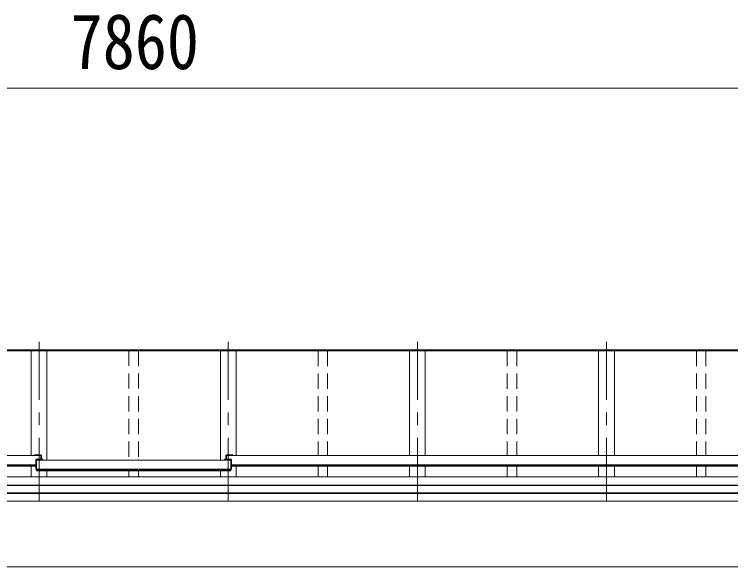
# Model space of a CAD drawing. Units: millimetres at full size, sheet at 1:40; details may follow other scales. Extents: x -11243 to 11243, y -7760 to 7760.
# Drawn here: x -4665 to -2393, y -1900 to -146 of the extents above; entities that cross this region are included whole.
import ezdxf
from ezdxf.enums import TextEntityAlignment as Align

# ---------------------------------------------------------------- set-up
doc = ezdxf.new("R2010")
doc.units = ezdxf.units.MM
doc.header["$LTSCALE"] = 40
doc.linetypes.add('CHAIN1', pattern=[8, 5, -1, 1, -1])
doc.linetypes.add('DASHED1', pattern=[1.8, 1.2, -0.6])
for name, color, linetype, lineweight in [('0-1_本体', 5, 'CHAIN1', 9), ('0-3_ELV2', 4, 'Continuous', 9), ('0-6_OTH_LINE', 6, 'Continuous', 9)]:
    doc.layers.add(name, color=color, linetype=linetype, lineweight=lineweight)
doc.styles.add('ＭＳ ゴシック', font='')
doc.styles.get('ＭＳ ゴシック').set_extended_font_data('MS Gothic')

msp = doc.modelspace()

# ---------------------------------------------------------------- linework, layer by layer
at = {"layer": '0-1_本体'}
for p, q in [((-4586.26, -1690.12), (-4586.26, -1185.94)), ((-3986.26, -1690.12), (-3986.26, -1185.94)), ((-3386.26, -1690.12), (-3386.26, -1185.94)), ((-2786.26, -1690.12), (-2786.26, -1185.94))]:
    msp.add_line(p, q, dxfattribs=at)
at = {"layer": '0-3_ELV2'}
for p, q in [((-386.26, -1213.56), (-8186.26, -1213.56)), ((-386.26, -1214.46), (-8186.26, -1214.46)), ((-389.26, -1211.29), (-8183.26, -1211.29)), ((-4611.26, -1214.38), (-4611.26, -1546.82)), ((-4561.26, -1214.38), (-4561.26, -1560.94)), ((-4011.26, -1214.38), (-4011.26, -1560.94)), ((-3961.26, -1214.38), (-3961.26, -1546.82)), ((-3411.26, -1214.38), (-3411.26, -1546.82)), ((-3361.26, -1214.38), (-3361.26, -1546.82)), ((-2811.26, -1214.38), (-2811.26, -1546.82)), ((-2761.26, -1214.38), (-2761.26, -1546.82)), ((-4600.46, -1544.66), (-4580.46, -1544.66)), ((-4600.46, -1544.66), (-4600.46, -1546.82)), ((-3972.06, -1544.66), (-3992.06, -1544.66)), ((-3972.06, -1544.66), (-3972.06, -1546.82)), ((-4580.46, -1546.82), (-8196.56, -1546.82)), ((-4600.46, -1546.2), (-4580.46, -1546.2)), ((-4596.26, -1560.78), (-4596.26, -1590.24)), ((-4574.26, -1558.78), (-4594.26, -1558.78)), ((-4594.26, -1594.83), (-4594.26, -1560.32)), ((-4574.26, -1560.32), (-4594.26, -1560.32)), ((-3978.26, -1560.94), (-4594.26, -1560.94)), ((-4580.46, -1558.78), (-4580.46, -1546.2)), ((-4578.46, -1546.66), (-4578.46, -1558.78)), ((-4574.26, -1558.78), (-4574.26, -1560.94)), ((-3998.26, -1558.78), (-3978.26, -1558.78)), ((-3998.26, -1558.78), (-3998.26, -1560.94)), ((-3998.26, -1560.32), (-3978.26, -1560.32)), ((-3994.06, -1546.66), (-3994.06, -1558.78)), ((-3992.06, -1558.78), (-3992.06, -1546.2)), ((-3972.06, -1546.2), (-3992.06, -1546.2)), ((-375.96, -1546.82), (-3992.06, -1546.82)), ((-3978.26, -1594.83), (-3978.26, -1560.32)), ((-3976.26, -1560.78), (-3976.26, -1590.24)), ((-4596.26, -1575.85), (-8196.56, -1575.85)), ((-4596.26, -1577.6), (-8196.56, -1577.6)), ((-4596.26, -1580.71), (-8196.56, -1580.71)), ((-4611.26, -1580.71), (-4611.26, -1614.38)), ((-4594.26, -1590.24), (-4596.26, -1590.24)), ((-3978.26, -1589.97), (-4594.26, -1589.97)), ((-3978.26, -1590.24), (-3976.26, -1590.24)), ((-375.96, -1575.85), (-3976.26, -1575.85)), ((-375.96, -1577.6), (-3976.26, -1577.6)), ((-375.96, -1580.71), (-3976.26, -1580.71)), ((-3961.26, -1580.71), (-3961.26, -1614.38)), ((-3411.26, -1580.71), (-3411.26, -1614.38)), ((-3361.26, -1580.71), (-3361.26, -1614.38)), ((-2811.26, -1580.71), (-2811.26, -1614.38)), ((-2761.26, -1580.71), (-2761.26, -1614.38)), ((-3978.26, -1591.72), (-4594.26, -1591.72)), ((-3978.26, -1594.83), (-4594.26, -1594.83)), ((-4561.26, -1594.83), (-4561.26, -1614.38)), ((-4011.26, -1594.83), (-4011.26, -1614.38)), ((-389.26, -1614.38), (-8183.26, -1614.38)), ((-389.26, -1640.9), (-8183.26, -1640.9)), ((-389.26, -1641.79), (-8183.26, -1641.79)), ((-389.26, -1665.01), (-8183.26, -1665.01)), ((-389.26, -1666.94), (-8183.26, -1666.94)), ((-389.26, -1691.97), (-8183.26, -1691.97)), ((-2201.14, -1899.69), (-8088.02, -1899.69))]:
    msp.add_line(p, q, dxfattribs=at)
at = {"layer": '0-3_ELV2', "linetype": 'DASHED1'}
for p, q in [((-4301.26, -1214.38), (-4301.26, -1560.94)), ((-4271.26, -1214.38), (-4271.26, -1560.94)), ((-3701.26, -1214.46), (-3701.26, -1546.82)), ((-3671.26, -1214.46), (-3671.26, -1546.82)), ((-3101.26, -1214.46), (-3101.26, -1546.82)), ((-3071.26, -1214.46), (-3071.26, -1546.82)), ((-2501.26, -1214.46), (-2501.26, -1546.82)), ((-2471.26, -1214.46), (-2471.26, -1546.82)), ((-3701.26, -1580.71), (-3701.26, -1614.38)), ((-3671.26, -1580.71), (-3671.26, -1614.38)), ((-3101.26, -1580.71), (-3101.26, -1614.38)), ((-3071.26, -1580.71), (-3071.26, -1614.38)), ((-2501.26, -1580.71), (-2501.26, -1614.38)), ((-2471.26, -1580.71), (-2471.26, -1614.38)), ((-4301.26, -1594.83), (-4301.26, -1614.38)), ((-4271.26, -1594.83), (-4271.26, -1614.38))]:
    msp.add_line(p, q, dxfattribs=at)
at = {"layer": '0-3_ELV2'}
for centre, start, end in [((-4580.46, -1546.66), 0, 90), ((-3992.06, -1546.66), 90, 180), ((-4594.26, -1560.78), 90, 180), ((-3978.26, -1560.78), 0, 90)]:
    msp.add_arc(centre, 2, start, end, dxfattribs=at)
at = {"layer": '0-6_OTH_LINE'}
msp.add_line((-8216.26, -380.32), (-356.26, -380.32), dxfattribs=at)

# ---------------------------------------------------------------- texts
at = {"layer": '0-6_OTH_LINE', "color": 7, "style": 'ＭＳ ゴシック', "width": 0.85}
msp.add_text('7860', height=176, dxfattribs=at).set_placement((-4486.26, -372.32), align=Align.BOTTOM_LEFT)

doc.saveas('drawing.dxf')
